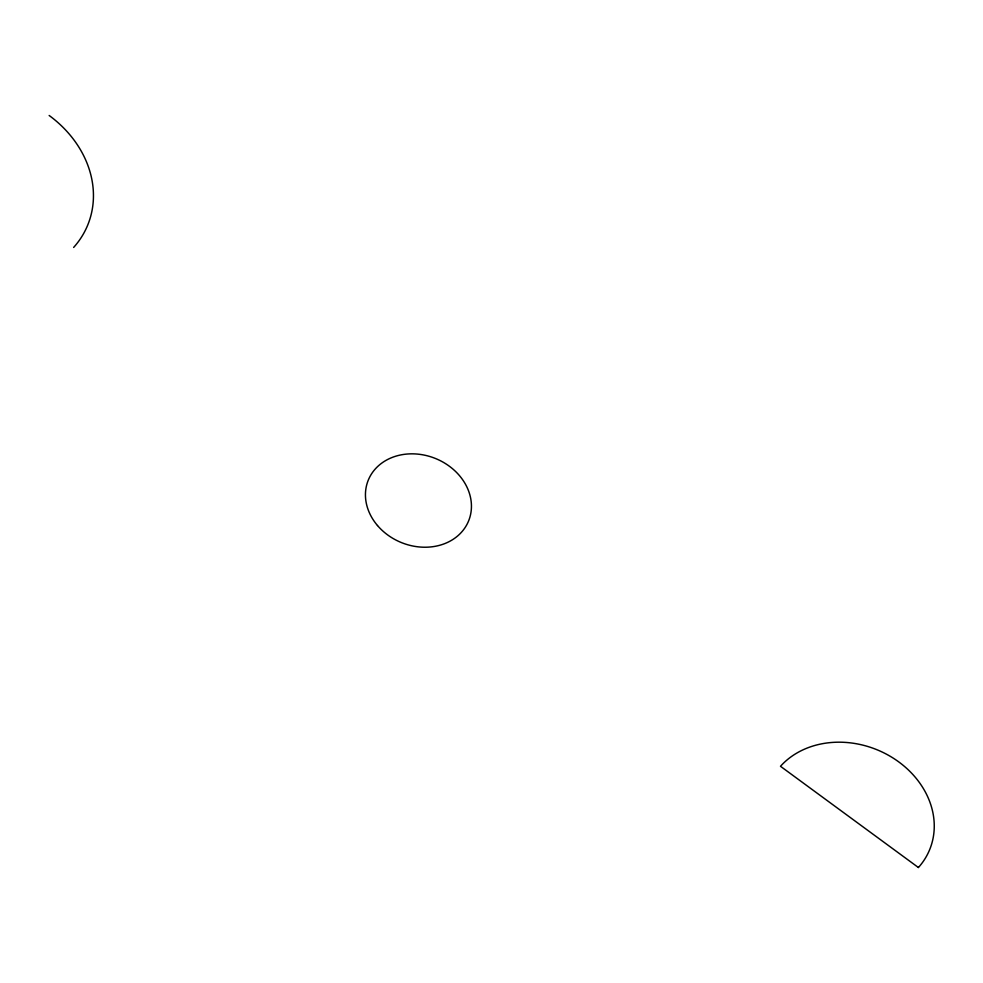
<?xml version="1.0" encoding="UTF-8"?>
<svg xmlns="http://www.w3.org/2000/svg" width="983" height="983" viewBox="0 0 983 983"><rect width="100%" height="100%" fill="white"/><g stroke="black" fill="none" stroke-linecap="round" stroke-linejoin="round"><path stroke-width="1.47" d="M49.15 115.478A108.302 90.731 22 0 1 73.639 247.446M918.405 867.522L780.49 766.285A86.639 72.582 22 0 1 898.818 761.948A86.639 72.582 22 0 1 918.405 867.522M377.484 525.524A54.151 45.365 22 0 0 468.055 522.206A54.151 45.365 22 0 0 409.788 453.876A54.151 45.365 22 0 0 377.484 525.524"/></g></svg>
